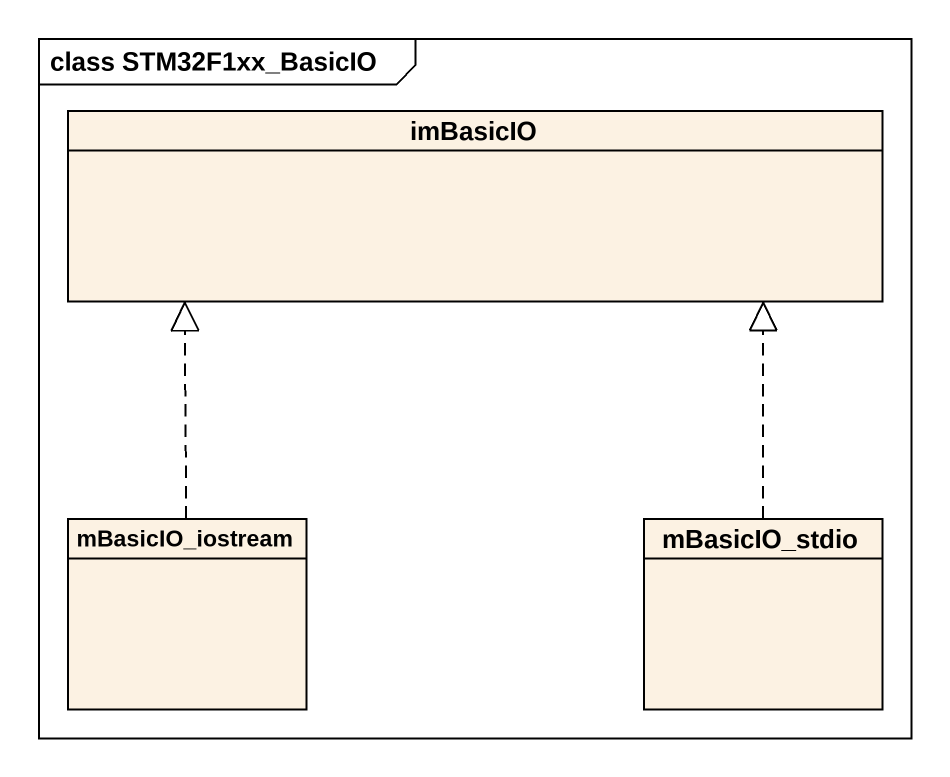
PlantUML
@startuml
mainframe class STM32F1xx_BasicIO
hide circle
hide empty members
class imBasicIO
class mBasicIO_iostream
class mBasicIO_stdio
mBasicIO_iostream .up.|> imBasicIO
mBasicIO_stdio .up.|> imBasicIO
@enduml
